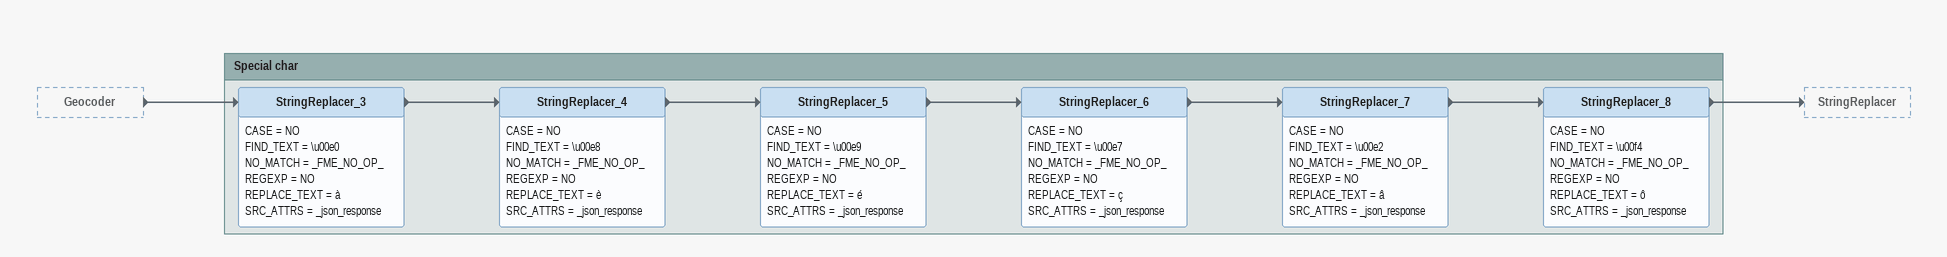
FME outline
Geocoder [outside]
    -> StringReplacer_3

Bookmark: Special char
StringReplacer_3
    CASE = NO
    FIND_TEXT = \u00e0
    NO_MATCH = _FME_NO_OP_
    REGEXP = NO
    REPLACE_TEXT = à
    SRC_ATTRS = _json_response
    -> StringReplacer_4
StringReplacer_4
    CASE = NO
    FIND_TEXT = \u00e8
    NO_MATCH = _FME_NO_OP_
    REGEXP = NO
    REPLACE_TEXT = è
    SRC_ATTRS = _json_response
    -> StringReplacer_5
StringReplacer_5
    CASE = NO
    FIND_TEXT = \u00e9
    NO_MATCH = _FME_NO_OP_
    REGEXP = NO
    REPLACE_TEXT = é
    SRC_ATTRS = _json_response
    -> StringReplacer_6
StringReplacer_6
    CASE = NO
    FIND_TEXT = \u00e7
    NO_MATCH = _FME_NO_OP_
    REGEXP = NO
    REPLACE_TEXT = ç
    SRC_ATTRS = _json_response
    -> StringReplacer_7
StringReplacer_7
    CASE = NO
    FIND_TEXT = \u00e2
    NO_MATCH = _FME_NO_OP_
    REGEXP = NO
    REPLACE_TEXT = â
    SRC_ATTRS = _json_response
    -> StringReplacer_8
StringReplacer_8
    CASE = NO
    FIND_TEXT = \u00f4
    NO_MATCH = _FME_NO_OP_
    REGEXP = NO
    REPLACE_TEXT = ô
    SRC_ATTRS = _json_response
    -> StringReplacer
